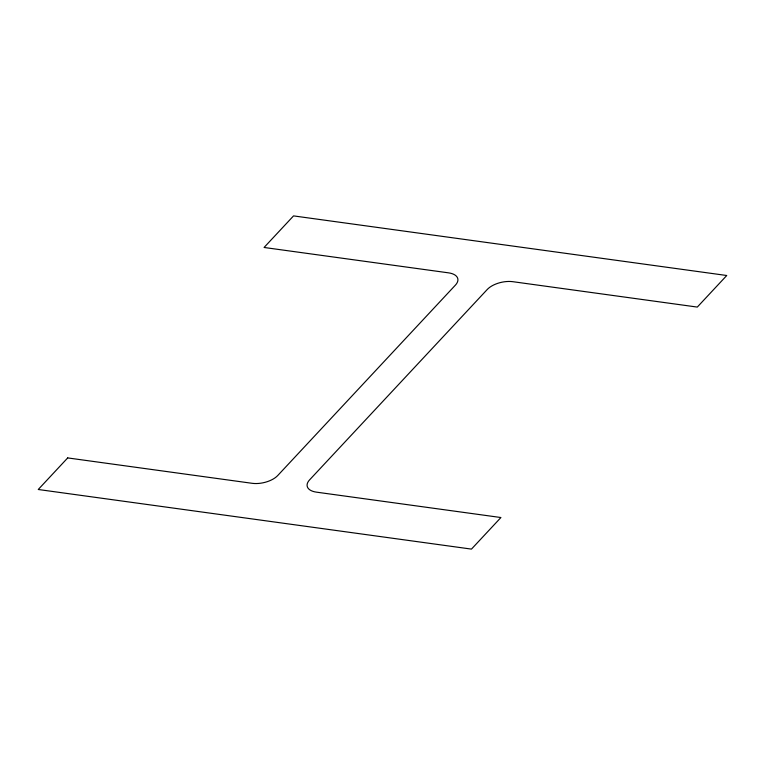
<?xml version="1.0" encoding="UTF-8"?>
<svg xmlns="http://www.w3.org/2000/svg" width="765" height="765" viewBox="0 0 765 765"><rect width="100%" height="100%" fill="white"/><g stroke="black" fill="none" stroke-linecap="round" stroke-linejoin="round"><path stroke-width="1.15" d="M67.703 457.919L38.25 489.495L471.46 549.107L500.922 517.532L316.471 492.153A19.087 9.629 -12.5 0 1 309.576 479.894L487.248 289.486A19.087 9.629 -12.5 0 1 512.846 281.692L697.298 307.081L726.75 275.505L293.54 215.893L264.078 247.468L448.529 272.847A19.087 9.629 -12.5 0 1 455.424 285.106L277.752 475.514A19.087 9.629 -12.5 0 1 252.154 483.308L67.703 457.919"/></g></svg>
